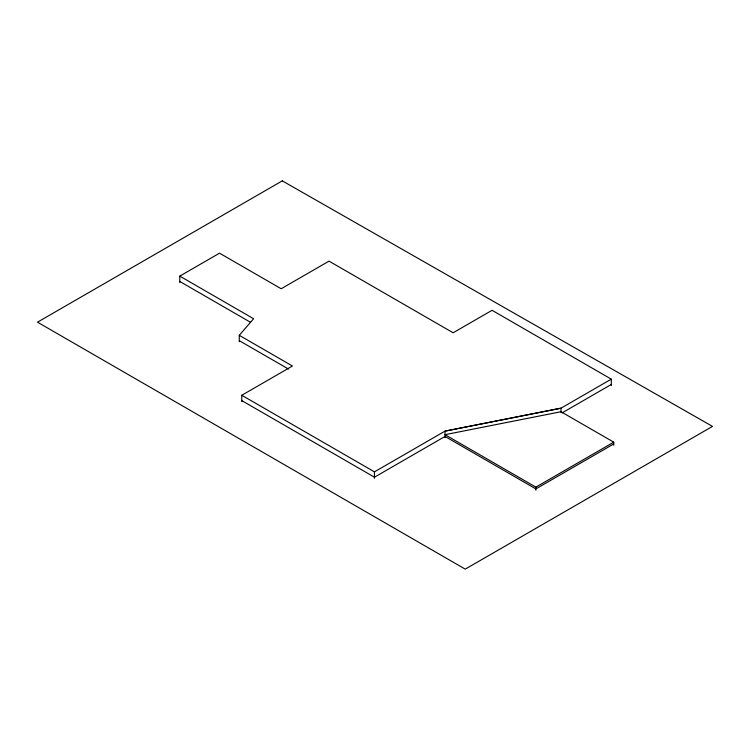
<?xml version="1.0" encoding="UTF-8"?>
<svg xmlns="http://www.w3.org/2000/svg" width="750" height="750" viewBox="0 0 750 750"><rect width="100%" height="100%" fill="white"/><g stroke="black" fill="none" stroke-linecap="round" stroke-linejoin="round"><path stroke-width="1.12" d="M239.278 341.719L239.278 335.316L253.594 318.731L179.784 276.112L179.784 282.516M179.784 276.112L219.534 253.172L281.175 288.759L329.034 261.131L453.131 332.775L492.066 310.303L611.297 379.144L611.297 385.547M241.781 401.672L241.781 395.269L292.453 366.019L239.278 335.316M241.781 395.269L374.456 471.863L445.022 431.119L561.009 408.178L611.297 379.144M562.013 412.931L611.297 384.478M613.734 442.172L561.009 411.731L445.022 434.681L535.866 487.125L613.734 442.172L613.734 445.219M613.734 443.953L535.866 488.906L445.022 436.453L374.456 477.197L241.781 400.603M179.784 281.456L250.566 322.312M239.278 340.659L288.441 369.037M561.009 412.444L561.009 408.178L445.022 431.119L445.022 437.728M535.866 487.125L535.866 490.181M374.456 471.863L374.456 478.266M282.281 180.862L37.5 322.181L465.244 569.138L712.5 426.394L282.281 180.862"/></g></svg>
